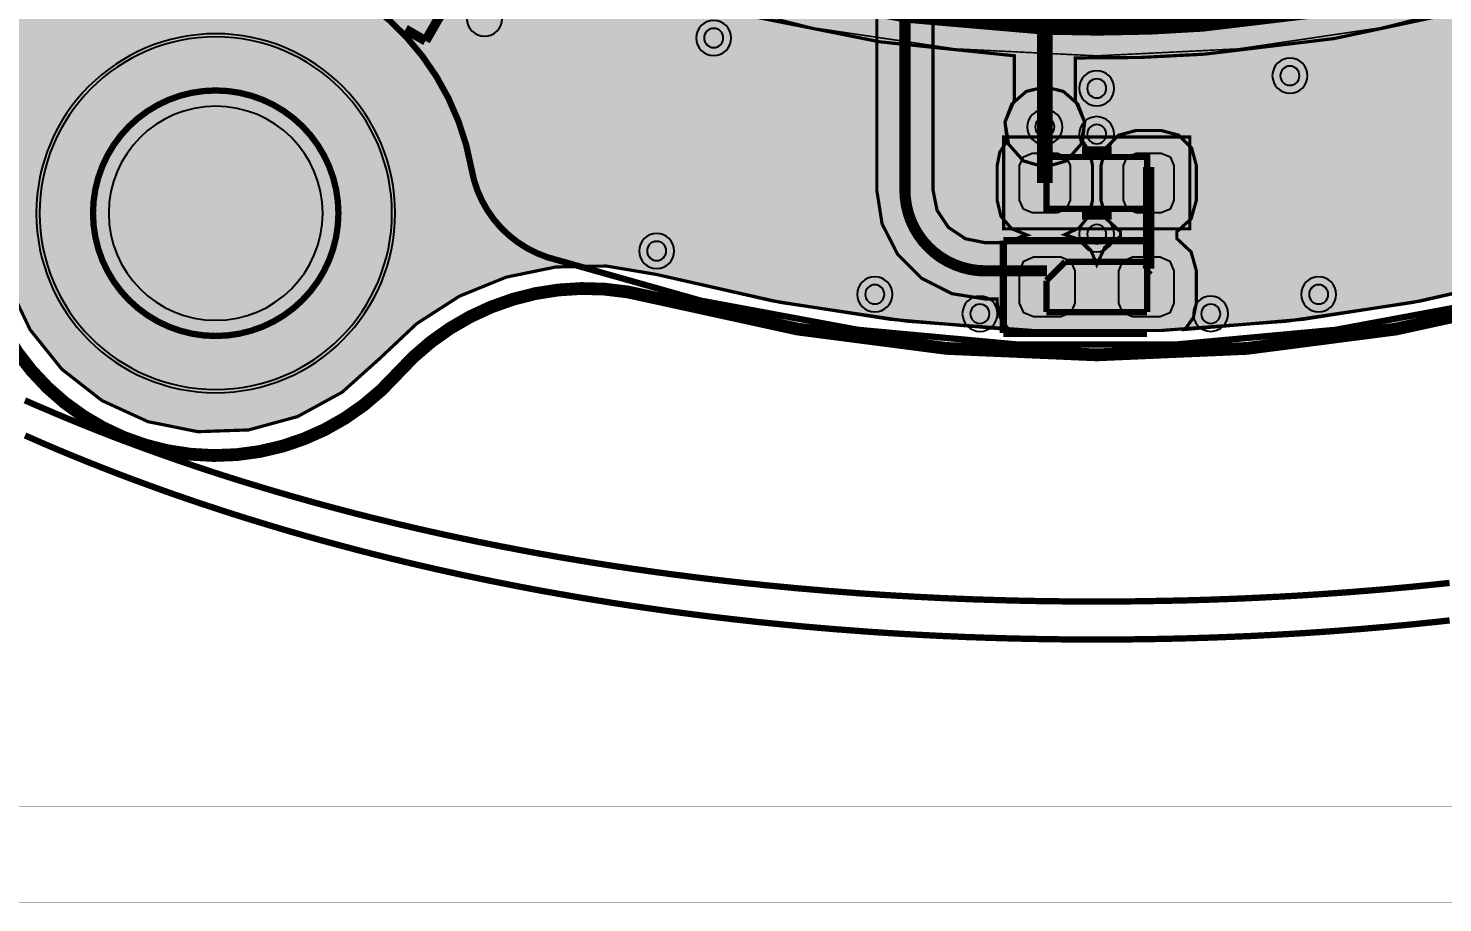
# Model space of a CAD drawing. Header units: millimetres. Extents: x -37.3 to 36.8, y -36.5 to 34.5.
# Drawn here: x -16.98 to 5.5, y -36.45 to -22.56 of the extents above; entities that cross this region are included whole.
import ezdxf

# ---------------------------------------------------------------- set-up
doc = ezdxf.new("R2010")
doc.units = ezdxf.units.MM
doc.header["$MEASUREMENT"] = 0
for name, color, linetype, true_color in [('Board-Outline-Layer', 7, 'Continuous', 0xc8a339), ('Bottom-Layer', 7, 'Continuous', 0x65a2e5), ('Bottom-Paste-Mask-Layer', 7, 'Continuous', 0x00c2c2), ('Bottom-Solder-Mask-Layer', 7, 'Continuous', 0x36846d), ('Document-Layer', 7, 'Continuous', 0xff9999), ('F.CrtYd', 7, 'Continuous', 0x9069e9), ('Hole-Layer', 7, 'Continuous', 0x8d7927), ('Multi-Layer', 7, 'Continuous', 0xc2c2c2), ('Top-Assembly-Layer', 7, 'Continuous', 0x33cc99), ('Top-Layer', 7, 'Continuous', 0xc26065), ('Top-Paste-Mask-Layer', 7, 'Continuous', 0xff00ff), ('Top-Silkscreen-Layer', 7, 'Continuous', 0x81bebe), ('Top-Solder-Mask-Layer', 7, 'Continuous', 0xb44a4c)]:
    doc.layers.add(name, color=color, linetype=linetype, true_color=true_color)

msp = doc.modelspace()

# ---------------------------------------------------------------- hatches: boundary and pattern name
at = {"layer": 'Bottom-Layer'}
for points in [[(-18.006, 25.358), (-17.963, 25.415), (-16.903, 25.415), (-16.786, 24.68), (-16.486, 23.999), (-16.023, 23.417), (-15.428, 22.971), (-14.738, 22.691), (-14, 22.596), (-13.262, 22.691), (-12.572, 22.971), (-11.977, 23.417), (-11.514, 23.999), (-11.214, 24.68), (-11.097, 25.415), (-8.718, 25.415), (-8.301, 25.321), (-7.875, 25.289), (7.875, 25.289), (8.301, 25.321), (8.718, 25.415), (11.097, 25.415), (11.214, 24.68), (11.514, 23.999), (11.977, 23.417), (12.572, 22.971), (13.262, 22.691), (14, 22.596), (14.738, 22.691), (15.428, 22.971), (16.023, 23.417), (16.486, 23.999), (16.786, 24.68), (16.903, 25.415), (17.963, 25.415), (18.006, 25.358), (18.009, 25.354), (18.013, 25.35), (18.062, 25.288), (18.066, 25.284), (18.07, 25.279), (18.121, 25.22), (18.125, 25.215), (18.129, 25.211), (18.182, 25.153), (18.186, 25.149), (18.191, 25.144), (18.245, 25.089), (18.25, 25.084), (18.255, 25.079), (18.312, 25.026), (18.317, 25.021), (18.323, 25.017), (18.381, 24.966), (18.387, 24.961), (18.393, 24.957), (18.453, 24.909), (18.459, 24.904), (18.465, 24.9), (18.527, 24.855), (18.533, 24.851), (18.539, 24.847), (18.603, 24.804), (18.608, 24.8), (18.614, 24.797), (18.68, 24.756), (18.685, 24.753), (18.691, 24.749), (18.759, 24.711), (18.764, 24.708), (18.769, 24.705), (18.838, 24.669), (18.843, 24.666), (18.848, 24.664), (18.919, 24.63), (18.924, 24.627), (18.929, 24.625), (19.001, 24.593), (19.006, 24.591), (19.01, 24.589), (19.084, 24.558), (19.088, 24.556), (19.092, 24.555), (19.167, 24.526), (19.171, 24.524), (19.175, 24.523), (19.252, 24.496), (19.255, 24.494), (19.259, 24.493), (19.337, 24.467), (19.34, 24.466), (19.344, 24.465), (19.422, 24.441), (19.425, 24.44), (19.428, 24.439), (19.508, 24.416), (19.511, 24.415), (19.514, 24.414), (19.594, 24.392), (19.597, 24.392), (19.6, 24.391), (19.681, 24.37), (19.683, 24.37), (19.686, 24.369), (19.768, 24.35), (19.77, 24.349), (19.772, 24.349), (19.855, 24.33), (19.857, 24.33), (19.859, 24.329), (19.943, 24.312), (19.944, 24.311), (19.946, 24.311), (20.03, 24.294), (20.118, 24.277), (20.205, 24.261), (20.292, 24.245), (20.38, 24.23), (20.467, 24.215), (20.553, 24.201), (20.63, 24.189), (20.665, 24.183), (20.7, 24.182), (21.528, 24.082), (22.308, 23.788), (22.996, 23.317), (23.552, 22.696), (23.945, 21.961), (24.152, 21.153), (24.161, 20.32), (23.971, 19.508), (23.594, 18.764), (23.204, 18.042), (22.955, 17.259), (22.858, 16.443), (22.915, 15.624), (23.125, 14.829), (23.479, 14.088), (24.583, 12.059), (25.512, 9.944), (26.259, 7.759), (26.566, 7.064), (27.04, 6.469), (27.648, 6.014), (28.352, 5.729), (29.106, 5.632), (29.328, 5.632), (29.833, 5.552), (30.287, 5.32), (30.648, 4.959), (30.88, 4.504), (30.96, 4), (30.96, -4), (30.88, -4.504), (30.648, -4.959), (30.287, -5.32), (29.833, -5.552), (29.328, -5.632), (29.106, -5.632), (28.352, -5.729), (27.648, -6.014), (27.04, -6.469), (26.566, -7.064), (26.259, -7.759), (25.512, -9.944), (24.583, -12.059), (23.479, -14.088), (23.125, -14.829), (22.915, -15.624), (22.858, -16.443), (22.955, -17.259), (23.204, -18.042), (23.594, -18.764), (23.971, -19.508), (24.161, -20.32), (24.152, -21.153), (23.945, -21.961), (23.552, -22.696), (22.996, -23.317), (22.308, -23.788), (21.528, -24.082), (20.7, -24.182), (20.665, -24.183), (20.63, -24.189), (20.555, -24.201), (20.468, -24.215), (20.381, -24.23), (20.294, -24.245), (20.207, -24.261), (20.12, -24.277), (20.033, -24.293), (19.946, -24.311), (19.944, -24.311), (19.942, -24.312), (19.859, -24.329), (19.857, -24.33), (19.855, -24.33), (19.772, -24.349), (19.77, -24.349), (19.768, -24.35), (19.686, -24.369), (19.683, -24.37), (19.681, -24.371), (19.6, -24.391), (19.597, -24.392), (19.594, -24.393), (19.514, -24.414), (19.511, -24.415), (19.508, -24.416), (19.428, -24.439), (19.425, -24.44), (19.422, -24.441), (19.343, -24.465), (19.34, -24.466), (19.336, -24.467), (19.259, -24.493), (19.255, -24.494), (19.251, -24.496), (19.175, -24.523), (19.171, -24.524), (19.167, -24.526), (19.092, -24.555), (19.088, -24.556), (19.083, -24.558), (19.01, -24.589), (19.005, -24.591), (19.001, -24.593), (18.928, -24.625), (18.924, -24.627), (18.919, -24.63), (18.848, -24.664), (18.843, -24.667), (18.838, -24.669), (18.769, -24.706), (18.763, -24.708), (18.758, -24.711), (18.69, -24.75), (18.685, -24.753), (18.68, -24.756), (18.614, -24.797), (18.608, -24.8), (18.602, -24.804), (18.538, -24.847), (18.532, -24.851), (18.527, -24.855), (18.464, -24.9), (18.458, -24.905), (18.453, -24.909), (18.392, -24.957), (18.386, -24.962), (18.381, -24.967), (18.322, -25.017), (18.317, -25.022), (18.311, -25.027), (18.255, -25.08), (18.25, -25.084), (18.245, -25.089), (18.19, -25.144), (18.186, -25.149), (18.182, -25.154), (18.129, -25.211), (18.125, -25.216), (18.121, -25.22), (18.069, -25.28), (18.066, -25.284), (18.062, -25.288), (18.012, -25.35), (18.009, -25.354), (18.006, -25.358), (17.958, -25.422), (17.955, -25.426), (17.952, -25.429), (17.905, -25.495), (17.903, -25.498), (17.9, -25.502), (17.855, -25.569), (17.853, -25.572), (17.85, -25.575), (17.806, -25.644), (17.804, -25.647), (17.802, -25.65), (17.759, -25.72), (17.757, -25.723), (17.756, -25.726), (17.713, -25.797), (17.712, -25.799), (17.71, -25.802), (17.669, -25.874), (17.668, -25.876), (17.667, -25.879), (17.626, -25.952), (17.625, -25.954), (17.624, -25.956), (17.585, -26.03), (17.584, -26.032), (17.583, -26.034), (17.544, -26.109), (17.504, -26.187), (17.465, -26.266), (17.426, -26.345), (17.388, -26.423), (17.35, -26.502), (17.312, -26.581), (17.304, -26.6), (17.297, -26.62), (16.95, -27.349), (16.445, -27.978), (15.809, -28.475), (15.076, -28.811), (14.284, -28.97), (13.478, -28.942), (12.699, -28.73), (11.991, -28.343), (11.39, -27.804), (10.805, -27.253), (10.128, -26.818), (9.383, -26.515), (8.596, -26.354), (7.792, -26.339), (6.999, -26.472), (5.027, -26.916), (3.027, -27.214), (1.011, -27.363), (-1.011, -27.363), (-3.027, -27.214), (-5.027, -26.916), (-6.999, -26.472), (-7.792, -26.339), (-8.596, -26.354), (-9.383, -26.515), (-10.128, -26.818), (-10.805, -27.253), (-11.39, -27.804), (-11.991, -28.343), (-12.699, -28.73), (-13.478, -28.942), (-14.284, -28.97), (-15.076, -28.811), (-15.809, -28.475), (-16.445, -27.978), (-16.95, -27.349), (-17.297, -26.62), (-17.304, -26.6), (-17.312, -26.581), (-17.35, -26.503), (-17.387, -26.424), (-17.425, -26.346), (-17.464, -26.268), (-17.502, -26.19), (-17.542, -26.112), (-17.583, -26.034), (-17.584, -26.032), (-17.585, -26.03), (-17.624, -25.956), (-17.625, -25.954), (-17.626, -25.952), (-17.667, -25.878), (-17.668, -25.876), (-17.669, -25.874), (-17.711, -25.802), (-17.712, -25.799), (-17.714, -25.796), (-17.756, -25.725), (-17.757, -25.722), (-17.759, -25.72), (-17.802, -25.65), (-17.804, -25.647), (-17.806, -25.644), (-17.851, -25.575), (-17.853, -25.572), (-17.855, -25.568), (-17.901, -25.502), (-17.903, -25.498), (-17.906, -25.494), (-17.952, -25.429), (-17.955, -25.425), (-17.958, -25.421), (-18.006, -25.358), (-18.009, -25.354), (-18.013, -25.35), (-18.062, -25.288), (-18.066, -25.284), (-18.07, -25.279), (-18.121, -25.22), (-18.125, -25.215), (-18.129, -25.211), (-18.182, -25.153), (-18.186, -25.149), (-18.191, -25.144), (-18.245, -25.089), (-18.25, -25.084), (-18.255, -25.079), (-18.312, -25.026), (-18.317, -25.021), (-18.323, -25.017), (-18.381, -24.966), (-18.387, -24.961), (-18.393, -24.957), (-18.453, -24.909), (-18.459, -24.904), (-18.465, -24.9), (-18.527, -24.855), (-18.533, -24.851), (-18.539, -24.847), (-18.603, -24.804), (-18.608, -24.8), (-18.614, -24.797), (-18.68, -24.756), (-18.685, -24.753), (-18.691, -24.749), (-18.759, -24.711), (-18.764, -24.708), (-18.769, -24.705), (-18.838, -24.669), (-18.843, -24.666), (-18.848, -24.664), (-18.919, -24.63), (-18.924, -24.627), (-18.929, -24.625), (-19.001, -24.593), (-19.006, -24.591), (-19.01, -24.589), (-19.084, -24.558), (-19.088, -24.556), (-19.092, -24.555), (-19.167, -24.526), (-19.171, -24.524), (-19.175, -24.523), (-19.252, -24.496), (-19.255, -24.494), (-19.259, -24.493), (-19.337, -24.467), (-19.34, -24.466), (-19.344, -24.465), (-19.422, -24.441), (-19.425, -24.44), (-19.428, -24.439), (-19.508, -24.416), (-19.511, -24.415), (-19.514, -24.414), (-19.594, -24.392), (-19.597, -24.392), (-19.6, -24.391), (-19.681, -24.37), (-19.683, -24.37), (-19.686, -24.369), (-19.768, -24.35), (-19.77, -24.349), (-19.772, -24.349), (-19.855, -24.33), (-19.857, -24.33), (-19.859, -24.329), (-19.943, -24.312), (-19.944, -24.311), (-19.946, -24.311), (-20.03, -24.294), (-20.118, -24.277), (-20.205, -24.261), (-20.292, -24.245), (-20.38, -24.23), (-20.467, -24.215), (-20.553, -24.201), (-20.63, -24.189), (-20.665, -24.183), (-20.7, -24.182), (-21.528, -24.082), (-22.308, -23.788), (-22.996, -23.317), (-23.552, -22.696), (-23.945, -21.961), (-24.152, -21.153), (-24.161, -20.32), (-23.971, -19.508), (-23.594, -18.764), (-23.204, -18.042), (-22.955, -17.259), (-22.858, -16.443), (-22.915, -15.624), (-23.125, -14.829), (-23.479, -14.088), (-24.583, -12.059), (-25.512, -9.944), (-26.259, -7.759), (-26.566, -7.064), (-27.04, -6.469), (-27.648, -6.014), (-28.352, -5.729), (-29.106, -5.632), (-29.328, -5.632), (-29.833, -5.552), (-30.287, -5.32), (-30.648, -4.959), (-30.88, -4.504), (-30.96, -4), (-30.96, 4), (-30.88, 4.504), (-30.648, 4.959), (-30.287, 5.32), (-29.833, 5.552), (-29.328, 5.632), (-29.106, 5.632), (-28.352, 5.729), (-27.648, 6.014), (-27.04, 6.469), (-26.566, 7.064), (-26.259, 7.759), (-25.512, 9.944), (-24.583, 12.059), (-23.479, 14.088), (-23.125, 14.829), (-22.915, 15.624), (-22.858, 16.443), (-22.955, 17.259), (-23.204, 18.042), (-23.594, 18.764), (-23.971, 19.508), (-24.161, 20.32), (-24.152, 21.153), (-23.945, 21.961), (-23.552, 22.696), (-22.996, 23.317), (-22.308, 23.788), (-21.528, 24.082), (-20.7, 24.182), (-20.665, 24.183), (-20.63, 24.189), (-20.555, 24.201), (-20.468, 24.215), (-20.381, 24.23), (-20.294, 24.245), (-20.207, 24.261), (-20.12, 24.277), (-20.033, 24.293), (-19.946, 24.311), (-19.944, 24.311), (-19.943, 24.312), (-19.859, 24.329), (-19.857, 24.33), (-19.855, 24.33), (-19.772, 24.349), (-19.77, 24.349), (-19.768, 24.35), (-19.686, 24.369), (-19.683, 24.37), (-19.681, 24.37), (-19.6, 24.391), (-19.597, 24.392), (-19.594, 24.392), (-19.514, 24.414), (-19.511, 24.415), (-19.508, 24.416), (-19.428, 24.439), (-19.425, 24.44), (-19.422, 24.441), (-19.343, 24.465), (-19.34, 24.466), (-19.336, 24.467), (-19.259, 24.493), (-19.255, 24.494), (-19.251, 24.496), (-19.175, 24.523), (-19.171, 24.524), (-19.167, 24.526), (-19.092, 24.555), (-19.088, 24.556), (-19.083, 24.558), (-19.01, 24.589), (-19.005, 24.591), (-19.001, 24.593), (-18.928, 24.625), (-18.924, 24.627), (-18.919, 24.63), (-18.848, 24.664), (-18.843, 24.667), (-18.838, 24.669), (-18.769, 24.706), (-18.763, 24.708), (-18.758, 24.711), (-18.69, 24.75), (-18.685, 24.753), (-18.68, 24.756), (-18.614, 24.797), (-18.608, 24.8), (-18.602, 24.804), (-18.538, 24.847), (-18.532, 24.851), (-18.527, 24.855), (-18.464, 24.9), (-18.458, 24.905), (-18.453, 24.909), (-18.392, 24.957), (-18.386, 24.962), (-18.381, 24.967), (-18.322, 25.017), (-18.317, 25.022), (-18.311, 25.027), (-18.255, 25.08), (-18.25, 25.084), (-18.245, 25.089), (-18.19, 25.144), (-18.186, 25.149), (-18.182, 25.154), (-18.129, 25.211), (-18.125, 25.216), (-18.121, 25.22), (-18.069, 25.28), (-18.066, 25.284), (-18.062, 25.288), (-18.012, 25.35), (-18.009, 25.354)], [(-1.31, -23.713), (-1.313, -23.718), (-1.319, -23.726), (-1.458, -24.053), (-1.401, -24.403), (-1.166, -24.669), (-0.825, -24.768), (-0.484, -24.669), (-0.249, -24.403), (-0.192, -24.053), (-0.331, -23.726), (-0.337, -23.718), (-0.34, -23.713), (-0.34, -23.034), (0.689, -23.026), (1.717, -22.973), (3.77, -22.726), (5.793, -22.296), (7.769, -21.687), (9.683, -20.903), (11.518, -19.95), (13.213, -18.871), (14.808, -17.647), (16.289, -16.289), (17.647, -14.808), (18.871, -13.213), (19.95, -11.518), (20.851, -9.794), (21.603, -7.999), (22.201, -6.148), (22.641, -4.253), (23.2, -4.422), (23.781, -4.479), (25.826, -4.479), (25.836, -4.486), (25.875, -4.517), (26.131, -4.649), (26.418, -4.656), (26.68, -4.536), (26.862, -4.312), (26.927, -4.032), (26.862, -3.751), (26.68, -3.528), (26.418, -3.408), (26.131, -3.414), (25.875, -3.547), (25.836, -3.578), (25.826, -3.585), (23.781, -3.585), (23.272, -3.522), (22.794, -3.337), (22.993, -1.422), (23.031, 0.504), (22.909, 2.426), (22.626, 4.331), (22.185, 6.205), (21.589, 8.037), (20.843, 9.812), (19.95, 11.518), (19.129, 12.836), (18.222, 14.095), (17.072, 15.468), (15.818, 16.747), (14.47, 17.925), (13.033, 18.995), (11.518, 19.95), (10.404, 20.594), (10.556, 21.084), (10.607, 21.595), (10.607, 23.548), (10.614, 23.558), (10.645, 23.597), (10.778, 23.852), (10.784, 24.14), (10.664, 24.401), (10.44, 24.583), (10.16, 24.648), (9.88, 24.583), (9.656, 24.401), (9.536, 24.14), (9.543, 23.852), (9.675, 23.597), (9.706, 23.558), (9.713, 23.548), (9.713, 21.595), (9.69, 21.317), (9.621, 21.046), (6.562, 22.812), (6.197, 23.104), (5.937, 23.492), (5.804, 23.94), (5.804, 24.45), (5.781, 24.576), (5.715, 24.686), (5.594, 24.777), (5.445, 24.809), (4.555, 24.809), (4.542, 24.809), (4.53, 24.808), (3.47, 24.808), (3.458, 24.809), (3.445, 24.809), (2.555, 24.809), (2.376, 24.761), (2.245, 24.63), (2.197, 24.451), (2.197, 21.451), (2.203, 21.386), (2.22, 21.323), (2.352, 21.156), (2.555, 21.092), (4.708, 21.092), (4.697, 20.993), (4.701, 20.894), (0.596, 20.894), (0.156, 20.846), (-0.264, 20.704), (-0.643, 20.475), (-0.78, 20.384), (-0.926, 20.309), (-1.445, 20.309), (-1.624, 20.261), (-1.755, 20.13), (-1.803, 19.951), (-1.803, 16.951), (-1.755, 16.772), (-1.624, 16.641), (-1.445, 16.593), (-0.555, 16.593), (-0.376, 16.641), (-0.245, 16.772), (-0.197, 16.951), (-0.197, 19.593), (-0.158, 19.697), (-0.083, 19.778), (0.239, 19.943), (0.596, 20), (2.2, 20), (2.198, 19.976), (2.197, 19.951), (2.197, 16.951), (2.245, 16.772), (2.376, 16.641), (2.555, 16.593), (2.774, 16.593), (2.8, 16.558), (2.821, 16.52), (2.959, 16.265), (3.123, 16.026), (2.885, 16.026), (2.308, 15.95), (1.771, 15.727), (1.309, 15.373), (0.035, 14.099), (-0.139, 13.839), (-0.2, 13.532), (-0.2, 13.513), (-0.354, 13.297), (-0.436, 13.044), (-0.481, 12.992), (-0.623, 12.708), (-0.611, 12.391), (-0.448, 12.119), (-0.174, 11.96), (0.143, 11.952), (0.425, 12.098), (0.72, 11.949), (1.049, 11.967), (1.325, 12.148), (1.474, 12.443), (1.455, 12.772), (1.275, 13.049), (1.215, 13.24), (1.119, 13.416), (2.193, 14.49), (2.51, 14.702), (2.885, 14.776), (3.577, 14.776), (3.978, 14.856), (4.318, 15.083), (4.39, 15.155), (4.564, 15.415), (4.625, 15.723), (4.628, 15.739), (4.638, 15.753), (4.941, 16.114), (5.179, 16.521), (5.2, 16.559), (5.226, 16.593), (5.445, 16.593), (5.624, 16.641), (5.755, 16.772), (5.803, 16.951), (5.803, 19.831), (6.341, 19.545), (6.795, 19.14), (7.139, 18.638), (7.354, 18.069), (7.427, 17.465), (7.427, 13.798), (7.42, 13.788), (7.389, 13.749), (7.256, 13.494), (7.25, 13.206), (7.37, 12.944), (7.594, 12.762), (7.874, 12.697), (8.154, 12.762), (8.378, 12.944), (8.498, 13.206), (8.492, 13.494), (8.359, 13.749), (8.328, 13.788), (8.321, 13.798), (8.321, 15.237), (8.717, 15.147), (9.11, 15.25), (9.412, 15.521), (9.555, 15.901), (9.508, 16.304), (9.28, 16.64), (9.488, 16.928), (9.561, 17.275), (9.488, 17.622), (9.28, 17.91), (9.433, 18.093), (9.529, 18.311), (9.696, 17.935), (9.754, 17.526), (9.754, 13.795), (9.747, 13.785), (9.716, 13.747), (9.583, 13.491), (9.576, 13.203), (9.697, 12.942), (9.92, 12.76), (10.201, 12.695), (10.481, 12.76), (10.704, 12.942), (10.825, 13.203), (10.818, 13.491), (10.685, 13.747), (10.654, 13.785), (10.648, 13.795), (10.648, 17.526), (10.583, 18.079), (10.391, 18.601), (10.652, 18.45), (12.318, 17.382), (13.878, 16.164), (15.318, 14.807), (16.626, 13.321), (15.365, 12.06), (15.353, 12.058), (15.304, 12.053), (15.029, 11.966), (14.821, 11.767), (14.722, 11.497), (14.751, 11.211), (14.903, 10.966), (15.148, 10.814), (15.434, 10.785), (15.704, 10.884), (15.903, 11.092), (15.99, 11.367), (15.995, 11.416), (15.997, 11.428), (17.175, 12.606), (17.839, 11.646), (18.45, 10.652), (19.384, 8.84), (20.14, 6.947), (20.712, 4.99), (21.094, 2.987), (21.283, 0.958), (21.277, -1.081), (21.076, -3.11), (20.69, -5.08), (20.12, -7.005), (19.371, -8.868), (18.45, -10.652), (17.452, -12.22), (16.32, -13.694), (15.065, -15.065), (13.694, -16.32), (12.22, -17.452), (10.652, -18.45), (9.094, -19.266), (7.473, -19.951), (5.802, -20.499), (4.091, -20.908), (2.352, -21.174), (2.352, -19.64), (2.359, -19.63), (2.39, -19.591), (2.523, -19.336), (2.529, -19.048), (2.409, -18.786), (2.185, -18.605), (1.905, -18.539), (1.625, -18.605), (1.401, -18.786), (1.281, -19.048), (1.287, -19.336), (1.42, -19.591), (1.451, -19.63), (1.458, -19.64), (1.458, -21.255), (0.337, -21.302), (-0.784, -21.29), (-1.626, -21.242), (-2.465, -21.161), (-2.418, -20.811), (-2.564, -20.49), (-2.595, -20.451), (-2.601, -20.441), (-2.601, -18.558), (-2.682, -17.951), (-2.918, -17.386), (-2.932, -17.355), (-2.947, -17.308), (-2.957, -17.258), (-2.961, -17.216), (-3.068, -16.876), (-3.34, -16.647), (-3.693, -16.599), (-4.017, -16.748), (-4.209, -17.048), (-4.212, -17.404), (-4.022, -17.706), (-3.701, -17.859), (-3.697, -17.86), (-3.67, -17.873), (-3.54, -18.205), (-3.495, -18.558), (-3.495, -20.441), (-3.502, -20.451), (-3.533, -20.49), (-3.659, -20.721), (-3.681, -20.984), (-5.5, -20.582), (-7.278, -20.023), (-8.999, -19.31), (-10.652, -18.45), (-12.22, -17.452), (-13.694, -16.32), (-15.065, -15.065), (-16.32, -13.694), (-17.452, -12.22), (-18.45, -10.652), (-19.384, -8.84), (-20.14, -6.947), (-20.712, -4.99), (-21.094, -2.987), (-21.283, -0.957), (-21.277, 1.082), (-21.076, 3.11), (-20.69, 5.08), (-20.12, 7.005), (-19.371, 8.868), (-18.45, 10.652), (-17.397, 12.297), (-16.197, 13.839), (-14.862, 15.265), (-13.401, 16.562), (-12.064, 17.56), (-10.652, 18.45), (-10.37, 18.712), (-10.229, 19.071), (-10.258, 19.456), (-10.45, 19.789), (-10.769, 20.007), (-11.15, 20.064), (-11.518, 19.95), (-12.627, 19.268), (-13.694, 18.524), (-13.758, 18.635), (-13.761, 18.64), (-13.764, 18.645), (-13.882, 18.834), (-13.886, 18.839), (-13.889, 18.844), (-13.995, 19.001), (-14.002, 19.011), (-14.009, 19.021), (-14.034, 19.053), (-14.068, 19.1), (-14.106, 19.143), (-14.41, 19.329), (-14.767, 19.338), (-15.08, 19.167), (-15.265, 18.863), (-15.273, 18.506), (-15.103, 18.193), (-15.08, 18.17), (-15.055, 18.148), (-15.045, 18.138), (-15.037, 18.132), (-15.03, 18.125), (-14.973, 18.078), (-14.845, 17.971), (-14.791, 17.919), (-14.743, 17.868), (-14.702, 17.815), (-14.692, 17.797), (-14.678, 17.771), (-14.675, 17.765), (-14.672, 17.76), (-16.196, 16.383), (-17.59, 14.875), (-18.845, 13.249), (-19.95, 11.518), (-20.851, 9.794), (-21.603, 7.999), (-22.201, 6.148), (-22.641, 4.253), (-23.2, 4.422), (-23.781, 4.479), (-25.826, 4.479), (-25.836, 4.486), (-25.875, 4.517), (-26.13, 4.649), (-26.418, 4.656), (-26.68, 4.536), (-26.862, 4.312), (-26.927, 4.032), (-26.862, 3.751), (-26.68, 3.528), (-26.418, 3.408), (-26.13, 3.414), (-25.875, 3.547), (-25.836, 3.578), (-25.826, 3.585), (-23.781, 3.585), (-23.272, 3.522), (-22.794, 3.337), (-22.993, 1.422), (-23.031, -0.504), (-22.909, -2.426), (-22.626, -4.331), (-22.185, -6.205), (-21.589, -8.037), (-20.843, -9.812), (-19.95, -11.518), (-18.871, -13.213), (-17.647, -14.808), (-16.289, -16.289), (-14.808, -17.647), (-13.213, -18.871), (-11.518, -19.95), (-9.609, -20.937), (-7.616, -21.742), (-5.556, -22.357), (-3.448, -22.777), (-1.31, -22.999)], [(-16.8, -25.5, 1), (-11.2, -25.5, 1)]]:
    msp.add_hatch(color=256, dxfattribs=at).paths.add_polyline_path(points)
at = {"layer": 'Bottom-Paste-Mask-Layer'}
msp.add_hatch(color=256, dxfattribs=at).paths.add_polyline_path([(-16.8, -25.5, 1), (-11.2, -25.5, 1)])
at = {"layer": 'Bottom-Solder-Mask-Layer'}
msp.add_hatch(color=256, dxfattribs=at).paths.add_polyline_path([(-16.851, -25.5, 1), (-11.149, -25.5, 1)])
at = {"layer": 'Hole-Layer'}
msp.add_hatch(color=256, dxfattribs=at).paths.add_polyline_path([(-15.7, -25.5, 1), (-12.3, -25.5, 1)])
at = {"layer": 'Multi-Layer'}
msp.add_hatch(color=256, dxfattribs=at).paths.add_polyline_path([(-16.8, -25.5, 1), (-11.2, -25.5, 1)])
msp.add_hatch(color=256, dxfattribs=at).paths.add_polyline_path([(-16.8, -25.5, 1), (-11.2, -25.5, 1)])
msp.add_hatch(color=256, dxfattribs=at).paths.add_polyline_path([(-16.8, -25.5, 1), (-11.2, -25.5, 1)])
at = {"layer": 'Top-Layer'}
for points in [[(-16.8, -25.5, 1), (-11.2, -25.5, 1)], [(-1.225, -25.294), (-1.225, -24.744), (-1.166, -24.603), (-1.025, -24.544), (-0.625, -24.544), (-0.484, -24.603), (-0.425, -24.744), (-0.425, -25.294), (-0.484, -25.435), (-0.625, -25.494), (-1.025, -25.494), (-1.166, -25.435)], [(0.425, -25.294), (0.425, -24.744), (0.484, -24.603), (0.625, -24.544), (1.025, -24.544), (1.166, -24.603), (1.225, -24.744), (1.225, -25.294), (1.166, -25.435), (1.025, -25.494), (0.625, -25.494), (0.484, -25.435)], [(-1.225, -26.926), (-1.225, -26.414), (-1.161, -26.259), (-1.006, -26.195), (-0.569, -26.195), (-0.414, -26.259), (-0.35, -26.414), (-0.35, -26.926), (-0.414, -27.081), (-0.569, -27.145), (-1.006, -27.145), (-1.161, -27.081)], [(0.35, -26.926), (0.35, -26.414), (0.414, -26.259), (0.569, -26.195), (1.006, -26.195), (1.161, -26.259), (1.225, -26.414), (1.225, -26.926), (1.161, -27.081), (1.006, -27.145), (0.569, -27.145), (0.414, -27.081)]]:
    msp.add_hatch(color=256, dxfattribs=at).paths.add_polyline_path(points)
at = {"layer": 'Top-Paste-Mask-Layer'}
for points in [[(-16.8, -25.5, 1), (-11.2, -25.5, 1)], [(-1.225, -25.294), (-1.225, -24.744), (-1.166, -24.603), (-1.025, -24.544), (-0.625, -24.544), (-0.484, -24.603), (-0.425, -24.744), (-0.425, -25.294), (-0.484, -25.435), (-0.625, -25.494), (-1.025, -25.494), (-1.166, -25.435)], [(0.425, -25.294), (0.425, -24.744), (0.484, -24.603), (0.625, -24.544), (1.025, -24.544), (1.166, -24.603), (1.225, -24.744), (1.225, -25.294), (1.166, -25.435), (1.025, -25.494), (0.625, -25.494), (0.484, -25.435)], [(-1.225, -26.926), (-1.225, -26.414), (-1.161, -26.259), (-1.006, -26.195), (-0.569, -26.195), (-0.414, -26.259), (-0.35, -26.414), (-0.35, -26.926), (-0.414, -27.081), (-0.569, -27.145), (-1.006, -27.145), (-1.161, -27.081)], [(0.35, -26.926), (0.35, -26.414), (0.414, -26.259), (0.569, -26.195), (1.006, -26.195), (1.161, -26.259), (1.225, -26.414), (1.225, -26.926), (1.161, -27.081), (1.006, -27.145), (0.569, -27.145), (0.414, -27.081)]]:
    msp.add_hatch(color=256, dxfattribs=at).paths.add_polyline_path(points)
at = {"layer": 'Top-Solder-Mask-Layer'}
for points in [[(-16.851, -25.5, 1), (-11.149, -25.5, 1)], [(-1.225, -25.294), (-1.225, -24.744), (-1.166, -24.603), (-1.025, -24.544), (-0.625, -24.544), (-0.484, -24.603), (-0.425, -24.744), (-0.425, -25.294), (-0.484, -25.435), (-0.625, -25.494), (-1.025, -25.494), (-1.166, -25.435)], [(0.425, -25.294), (0.425, -24.744), (0.484, -24.603), (0.625, -24.544), (1.025, -24.544), (1.166, -24.603), (1.225, -24.744), (1.225, -25.294), (1.166, -25.435), (1.025, -25.494), (0.625, -25.494), (0.484, -25.435)], [(-1.225, -26.926), (-1.225, -26.414), (-1.161, -26.259), (-1.006, -26.195), (-0.569, -26.195), (-0.414, -26.259), (-0.35, -26.414), (-0.35, -26.926), (-0.414, -27.081), (-0.569, -27.145), (-1.006, -27.145), (-1.161, -27.081)], [(0.35, -26.926), (0.35, -26.414), (0.414, -26.259), (0.569, -26.195), (1.006, -26.195), (1.161, -26.259), (1.225, -26.414), (1.225, -26.926), (1.161, -27.081), (1.006, -27.145), (0.569, -27.145), (0.414, -27.081)]]:
    msp.add_hatch(color=256, dxfattribs=at).paths.add_polyline_path(points)

# ---------------------------------------------------------------- linework, layer by layer
at = {"layer": 'Board-Outline-Layer', "const_width": 0.203}
for points in [[(-17.645, -26.738, 0.576), (-11.114, -28.048)], [(-7.093, -26.828, 0.284), (-11.114, -28.048)], [(-7.093, -26.828, 0.13), (7.093, -26.828)]]:
    msp.add_lwpolyline(points, format="xyb", dxfattribs=at)
at = {"layer": 'Bottom-Layer'}
for points, const_width in [([(-37.338, -36.449), (-37.338, 34.544), (36.83, 34.544), (36.83, -36.449)], 0.00508), ([(-0.952, -23.75), (-0.698, -23.75), (-0.691, -23.795), (-0.672, -23.849), (-0.646, -23.902), (-0.615, -23.945), (-1.035, -23.945), (-1.004, -23.902), (-0.978, -23.849), (-0.959, -23.795)], 0.000254)]:
    msp.add_lwpolyline(points, close=True, dxfattribs=dict(at, const_width=const_width))
at = {"layer": 'Bottom-Layer', "const_width": 1.016}
for points in [[(-11.085, -19.2, 0.122), (-0.816, -22.156)], [(1.652, -22.109, 0.113), (11.085, -19.2)], [(-0.816, -22.156, 0.028), (1.652, -22.109)]]:
    msp.add_lwpolyline(points, format="xyb", dxfattribs=at)
at = {"layer": 'Bottom-Layer'}
for points, const_width in [([(-0.825, -24.13), (-0.825, -22.176)], 0.254), ([(-5.556, -22.357), (-3.448, -22.777), (-1.31, -22.999), (-1.31, -23.713), (-1.313, -23.718), (-1.319, -23.726), (-1.458, -24.053), (-1.401, -24.403), (-1.166, -24.669), (-0.825, -24.768), (-0.484, -24.669), (-0.249, -24.403), (-0.192, -24.053), (-0.331, -23.726), (-0.337, -23.718), (-0.34, -23.713), (-0.34, -23.034), (0.689, -23.026), (1.717, -22.973), (3.77, -22.726), (5.793, -22.296)], 0.0508), ([(6.999, -26.472), (5.027, -26.916), (3.027, -27.214), (1.011, -27.363), (-1.011, -27.363), (-3.027, -27.214), (-5.027, -26.916), (-6.999, -26.472), (-7.792, -26.339), (-8.596, -26.354), (-9.383, -26.515), (-10.128, -26.818), (-10.805, -27.253), (-11.39, -27.804), (-11.991, -28.343), (-12.699, -28.73), (-13.478, -28.942), (-14.284, -28.97), (-15.076, -28.811), (-15.809, -28.475), (-16.445, -27.978), (-16.95, -27.349), (-17.297, -26.62)], 0.0508)]:
    msp.add_lwpolyline(points, dxfattribs=dict(at, const_width=const_width))
msp.add_lwpolyline([(-16.8, -25.5, 1), (-11.2, -25.5), (-11.2, -25.5, 1), (-16.8, -25.5)], format="xyb", dxfattribs=at)
at = {"layer": 'Bottom-Paste-Mask-Layer'}
msp.add_lwpolyline([(-16.8, -25.5, 1), (-11.2, -25.5), (-11.2, -25.5, 1), (-16.8, -25.5)], format="xyb", dxfattribs=at)
at = {"layer": 'Bottom-Solder-Mask-Layer'}
msp.add_lwpolyline([(-16.851, -25.5, 1), (-11.149, -25.5), (-11.149, -25.5, 1), (-16.851, -25.5)], format="xyb", dxfattribs=at)
at = {"layer": 'Document-Layer'}
for points, const_width in [([(-23, 0, 1), (23, 0, 1)], 0.0254), ([(-12.05, -25.5, -1), (-15.95, -25.5, -1)], 0.1)]:
    msp.add_lwpolyline(points, format="xyb", close=True, dxfattribs=dict(at, const_width=const_width))
at = {"layer": 'Document-Layer', "const_width": 0.1}
for points in [[(-9.935, -24.798, 0.32), (-13.344, -21.427)], [(-8.731, -26.199, -0.276), (-9.935, -24.798)], [(8.731, -26.199, -0.162), (-8.731, -26.199)]]:
    msp.add_lwpolyline(points, format="xyb", dxfattribs=at)
for points in [[(5.607, -31.372), (5.508, -31.383), (5.409, -31.393), (5.31, -31.403), (5.211, -31.413), (5.112, -31.423), (5.013, -31.433), (4.914, -31.442), (4.815, -31.451), (4.716, -31.46), (4.617, -31.469), (4.518, -31.478), (4.419, -31.486), (4.32, -31.494), (4.221, -31.502), (4.122, -31.51), (4.023, -31.518), (3.924, -31.525), (3.825, -31.532), (3.725, -31.539), (3.626, -31.546), (3.527, -31.553), (3.428, -31.559), (3.329, -31.566), (3.23, -31.572), (3.13, -31.578), (3.031, -31.583), (2.932, -31.589), (2.833, -31.594), (2.733, -31.599), (2.634, -31.604), (2.535, -31.609), (2.435, -31.613), (2.336, -31.618), (2.237, -31.622), (2.137, -31.626), (2.038, -31.63), (1.939, -31.633), (1.839, -31.637), (1.74, -31.64), (1.641, -31.643), (1.541, -31.646), (1.442, -31.649), (1.343, -31.651), (1.243, -31.653), (1.144, -31.656), (1.044, -31.658), (0.945, -31.659), (0.846, -31.661), (0.746, -31.662), (0.647, -31.664), (0.547, -31.665), (0.448, -31.666), (0.349, -31.666), (0.249, -31.667), (0.15, -31.667), (0.05, -31.668), (-0.049, -31.668), (-0.149, -31.667), (-0.248, -31.667), (-0.347, -31.666), (-0.447, -31.666), (-0.546, -31.665), (-0.646, -31.664), (-0.745, -31.663), (-0.844, -31.661), (-0.944, -31.66), (-1.043, -31.658), (-1.143, -31.656), (-1.242, -31.654), (-1.341, -31.651), (-1.441, -31.649), (-1.54, -31.646), (-1.64, -31.643), (-1.739, -31.64), (-1.838, -31.637), (-1.938, -31.634), (-2.037, -31.63), (-2.136, -31.626), (-2.236, -31.622), (-2.335, -31.618), (-2.434, -31.614), (-2.534, -31.609), (-2.633, -31.604), (-2.732, -31.599), (-2.831, -31.594), (-2.931, -31.589), (-3.03, -31.583), (-3.129, -31.578), (-3.228, -31.572), (-3.328, -31.566), (-3.427, -31.56), (-3.526, -31.553), (-3.625, -31.547), (-3.724, -31.54), (-3.823, -31.533), (-3.923, -31.525), (-4.022, -31.518), (-4.121, -31.51), (-4.22, -31.503), (-4.319, -31.495), (-4.418, -31.486), (-4.517, -31.478), (-4.616, -31.469), (-4.715, -31.461), (-4.814, -31.452), (-4.913, -31.442), (-5.012, -31.433), (-5.111, -31.423), (-5.21, -31.414), (-5.309, -31.404), (-5.408, -31.393), (-5.507, -31.383), (-5.605, -31.373), (-5.704, -31.362), (-5.803, -31.351), (-5.902, -31.34), (-6.001, -31.328), (-6.099, -31.317), (-6.198, -31.305), (-6.297, -31.293), (-6.395, -31.281), (-6.494, -31.268), (-6.593, -31.255), (-6.691, -31.243), (-6.79, -31.23), (-6.888, -31.216), (-6.987, -31.203), (-7.085, -31.189), (-7.184, -31.175), (-7.282, -31.161), (-7.381, -31.147), (-7.479, -31.132), (-7.577, -31.118), (-7.676, -31.103), (-7.774, -31.088), (-7.872, -31.072), (-7.97, -31.057), (-8.069, -31.041), (-8.167, -31.025), (-8.265, -31.009), (-8.363, -30.992), (-8.461, -30.976), (-8.559, -30.959), (-8.657, -30.942), (-8.755, -30.924), (-8.853, -30.907), (-8.951, -30.889), (-9.048, -30.871), (-9.146, -30.853), (-9.244, -30.834), (-9.341, -30.815), (-9.439, -30.797), (-9.537, -30.777), (-9.634, -30.758), (-9.732, -30.738), (-9.829, -30.719), (-9.926, -30.699), (-10.024, -30.678), (-10.121, -30.658), (-10.218, -30.637), (-10.316, -30.616), (-10.413, -30.595), (-10.51, -30.573), (-10.607, -30.552), (-10.704, -30.53), (-10.801, -30.508), (-10.898, -30.485), (-10.994, -30.462), (-11.091, -30.44), (-11.188, -30.416), (-11.285, -30.393), (-11.381, -30.369), (-11.478, -30.346), (-11.574, -30.322), (-11.671, -30.297), (-11.767, -30.273), (-11.863, -30.248), (-11.959, -30.223), (-12.056, -30.197), (-12.152, -30.172), (-12.248, -30.146), (-12.344, -30.12), (-12.44, -30.094), (-12.535, -30.067), (-12.631, -30.04), (-12.727, -30.013), (-12.823, -29.986), (-12.918, -29.958), (-13.014, -29.93), (-13.109, -29.902), (-13.204, -29.874), (-13.3, -29.845), (-13.395, -29.816), (-13.49, -29.787), (-13.585, -29.758), (-13.68, -29.728), (-13.775, -29.698), (-13.87, -29.668), (-13.964, -29.638), (-14.059, -29.607), (-14.153, -29.576), (-14.248, -29.545), (-14.342, -29.513), (-14.436, -29.481), (-14.531, -29.449), (-14.625, -29.417), (-14.719, -29.384), (-14.812, -29.351), (-14.906, -29.318), (-15, -29.284), (-15.093, -29.251), (-15.187, -29.216), (-15.28, -29.182), (-15.374, -29.147), (-15.467, -29.112), (-15.56, -29.077), (-15.653, -29.042), (-15.745, -29.006), (-15.838, -28.97), (-15.931, -28.933), (-16.023, -28.896), (-16.115, -28.859), (-16.208, -28.822), (-16.3, -28.784), (-16.392, -28.746), (-16.483, -28.708), (-16.575, -28.669), (-16.667, -28.63), (-16.758, -28.591), (-16.85, -28.552), (-16.941, -28.512), (-17.032, -28.472)], [(-17.03, -29.03), (-16.939, -29.07), (-16.848, -29.11), (-16.757, -29.15), (-16.665, -29.189), (-16.574, -29.228), (-16.482, -29.267), (-16.39, -29.305), (-16.298, -29.343), (-16.206, -29.381), (-16.114, -29.418), (-16.021, -29.456), (-15.929, -29.492), (-15.836, -29.529), (-15.744, -29.565), (-15.651, -29.601), (-15.558, -29.637), (-15.465, -29.672), (-15.372, -29.708), (-15.279, -29.742), (-15.185, -29.777), (-15.092, -29.811), (-14.998, -29.845), (-14.904, -29.879), (-14.811, -29.913), (-14.717, -29.946), (-14.623, -29.979), (-14.529, -30.011), (-14.435, -30.044), (-14.34, -30.076), (-14.246, -30.108), (-14.152, -30.139), (-14.057, -30.17), (-13.962, -30.201), (-13.868, -30.232), (-13.773, -30.263), (-13.678, -30.293), (-13.583, -30.323), (-13.488, -30.353), (-13.393, -30.382), (-13.298, -30.411), (-13.203, -30.44), (-13.107, -30.469), (-13.012, -30.497), (-12.917, -30.526), (-12.821, -30.554), (-12.725, -30.581), (-12.63, -30.609), (-12.534, -30.636), (-12.438, -30.663), (-12.343, -30.69), (-12.247, -30.716), (-12.151, -30.742), (-12.055, -30.768), (-11.958, -30.794), (-11.862, -30.819), (-11.766, -30.845), (-11.67, -30.87), (-11.573, -30.894), (-11.477, -30.919), (-11.381, -30.943), (-11.284, -30.967), (-11.187, -30.991), (-11.091, -31.014), (-10.994, -31.038), (-10.897, -31.061), (-10.8, -31.084), (-10.704, -31.106), (-10.607, -31.128), (-10.51, -31.151), (-10.413, -31.172), (-10.316, -31.194), (-10.218, -31.215), (-10.121, -31.237), (-10.024, -31.258), (-9.927, -31.278), (-9.829, -31.299), (-9.732, -31.319), (-9.635, -31.339), (-9.537, -31.359), (-9.44, -31.378), (-9.342, -31.398), (-9.244, -31.417), (-9.147, -31.436), (-9.049, -31.454), (-8.951, -31.473), (-8.854, -31.491), (-8.756, -31.509), (-8.658, -31.526), (-8.56, -31.544), (-8.462, -31.561), (-8.364, -31.578), (-8.266, -31.595), (-8.168, -31.612), (-8.07, -31.628), (-7.972, -31.644), (-7.873, -31.66), (-7.775, -31.676), (-7.677, -31.692), (-7.579, -31.707), (-7.48, -31.722), (-7.382, -31.737), (-7.284, -31.751), (-7.185, -31.766), (-7.087, -31.78), (-6.988, -31.794), (-6.89, -31.808), (-6.791, -31.822), (-6.693, -31.835), (-6.594, -31.848), (-6.496, -31.861), (-6.397, -31.874), (-6.299, -31.886), (-6.2, -31.899), (-6.101, -31.911), (-6.002, -31.923), (-5.904, -31.934), (-5.805, -31.946), (-5.706, -31.957), (-5.607, -31.968), (-5.509, -31.979), (-5.41, -31.99), (-5.311, -32), (-5.212, -32.01), (-5.113, -32.02), (-5.014, -32.03), (-4.915, -32.04), (-4.816, -32.049), (-4.717, -32.059), (-4.618, -32.068), (-4.519, -32.076), (-4.42, -32.085), (-4.321, -32.093), (-4.222, -32.102), (-4.123, -32.11), (-4.024, -32.117), (-3.924, -32.125), (-3.825, -32.132), (-3.726, -32.14), (-3.627, -32.147), (-3.528, -32.154), (-3.429, -32.16), (-3.329, -32.167), (-3.23, -32.173), (-3.131, -32.179), (-3.032, -32.185), (-2.932, -32.19), (-2.833, -32.196), (-2.734, -32.201), (-2.634, -32.206), (-2.535, -32.211), (-2.436, -32.216), (-2.336, -32.22), (-2.237, -32.224), (-2.138, -32.229), (-2.038, -32.233), (-1.939, -32.236), (-1.84, -32.24), (-1.74, -32.243), (-1.641, -32.246), (-1.541, -32.249), (-1.442, -32.252), (-1.343, -32.255), (-1.243, -32.257), (-1.144, -32.259), (-1.044, -32.261), (-0.945, -32.263), (-0.845, -32.265), (-0.746, -32.266), (-0.647, -32.267), (-0.547, -32.269), (-0.448, -32.269), (-0.348, -32.27), (-0.249, -32.271), (-0.149, -32.271), (-0.05, -32.271), (0.05, -32.271), (0.149, -32.271), (0.249, -32.271), (0.348, -32.27), (0.447, -32.269), (0.547, -32.269), (0.646, -32.267), (0.746, -32.266), (0.845, -32.265), (0.945, -32.263), (1.044, -32.261), (1.143, -32.259), (1.243, -32.257), (1.342, -32.255), (1.442, -32.252), (1.541, -32.249), (1.641, -32.246), (1.74, -32.243), (1.839, -32.24), (1.939, -32.236), (2.038, -32.232), (2.137, -32.229), (2.237, -32.224), (2.336, -32.22), (2.435, -32.216), (2.535, -32.211), (2.634, -32.206), (2.733, -32.201), (2.833, -32.196), (2.932, -32.19), (3.031, -32.185), (3.131, -32.179), (3.23, -32.173), (3.329, -32.167), (3.428, -32.16), (3.528, -32.154), (3.627, -32.147), (3.726, -32.14), (3.825, -32.132), (3.924, -32.125), (4.023, -32.117), (4.122, -32.11), (4.222, -32.102), (4.321, -32.093), (4.42, -32.085), (4.519, -32.076), (4.618, -32.068), (4.717, -32.058), (4.816, -32.049), (4.915, -32.04), (5.014, -32.03), (5.113, -32.02), (5.212, -32.01), (5.311, -32), (5.409, -31.99), (5.508, -31.979), (5.607, -31.968)]]:
    msp.add_lwpolyline(points, dxfattribs=at)
at = {"layer": 'F.CrtYd', "const_width": 0.05}
msp.add_lwpolyline([(-1.48, -24.289), (1.48, -24.289), (1.48, -25.749), (-1.48, -25.749)], close=True, dxfattribs=at)
msp.add_lwpolyline([(-1.48, -24.289), (1.48, -24.289), (1.48, -25.749), (-1.48, -25.749)], close=True, dxfattribs=at)
at = {"layer": 'Hole-Layer'}
for points in [[(-6.239, -22.716, 1), (-5.934, -22.716, 1)], [(-0.152, -23.517, 1), (0.152, -23.517, 1)], [(2.917, -23.316, 1), (3.222, -23.316, 1)], [(-0.978, -24.13, 1), (-0.673, -24.13, 1)], [(-0.152, -24.245, 1), (0.152, -24.245, 1)], [(-0.152, -25.833, 1), (0.152, -25.833, 1)], [(-7.146, -26.099, 1), (-6.841, -26.099, 1)], [(-3.679, -26.789, 1), (-3.374, -26.789, 1)], [(3.374, -26.789, 1), (3.679, -26.789, 1)], [(-2.009, -27.097, 1), (-1.704, -27.097, 1)], [(1.659, -27.097, 1), (1.964, -27.097, 1)]]:
    msp.add_lwpolyline(points, format="xyb", close=True, dxfattribs=at)
msp.add_lwpolyline([(-15.7, -25.5, 1), (-12.3, -25.5), (-12.3, -25.5, 1), (-15.7, -25.5)], format="xyb", dxfattribs=at)
at = {"layer": 'Multi-Layer'}
for points in [[(-10.008, -22.409, 1), (-9.449, -22.409, 1)], [(-6.366, -22.716, 1), (-5.807, -22.716, 1)], [(-0.279, -23.517, 1), (0.279, -23.517, 1)], [(-0.279, -24.245, 1), (0.279, -24.245, 1)], [(-0.279, -25.833, 1), (0.279, -25.833, 1)], [(-7.273, -26.099, 1), (-6.714, -26.099, 1)], [(-2.136, -27.097, 1), (-1.577, -27.097, 1)], [(1.532, -27.097, 1), (2.09, -27.097, 1)]]:
    msp.add_lwpolyline(points, format="xyb", close=True, dxfattribs=at)
for points in [[(-16.8, -25.5, 1), (-11.2, -25.5), (-11.2, -25.5, 1), (-16.8, -25.5)], [(-16.8, -25.5, 1), (-11.2, -25.5), (-11.2, -25.5, 1), (-16.8, -25.5)], [(-16.8, -25.5, 1), (-11.2, -25.5), (-11.2, -25.5, 1), (-16.8, -25.5)], [(2.79, -23.316, 1), (3.349, -23.316), (3.349, -23.316, 1), (2.79, -23.316)], [(-1.104, -24.13, 1), (-0.546, -24.13), (-0.546, -24.13, 1), (-1.104, -24.13)], [(-3.806, -26.789, 1), (-3.247, -26.789), (-3.247, -26.789, 1), (-3.806, -26.789)], [(3.247, -26.789, 1), (3.806, -26.789), (3.806, -26.789, 1), (3.247, -26.789)]]:
    msp.add_lwpolyline(points, format="xyb", dxfattribs=at)
at = {"layer": 'Top-Assembly-Layer', "const_width": 0.1}
msp.add_lwpolyline([(-0.8, -24.607), (0.8, -24.607), (0.8, -25.432), (-0.8, -25.432)], close=True, dxfattribs=at)
msp.add_lwpolyline([(-0.8, -24.607), (0.8, -24.607), (0.8, -25.432), (-0.8, -25.432)], close=True, dxfattribs=at)
for points in [[(-0.5, -26.27), (-0.8, -26.57)], [(-0.5, -26.27), (-0.8, -26.57)], [(0.8, -26.27), (-0.5, -26.27)], [(0.8, -26.27), (-0.5, -26.27)], [(0.8, -27.07), (0.8, -26.27)], [(0.8, -27.07), (0.8, -26.27)], [(-0.8, -26.57), (-0.8, -27.07)], [(-0.8, -26.57), (-0.8, -27.07)], [(-0.8, -27.07), (0.8, -27.07)], [(-0.8, -27.07), (0.8, -27.07)]]:
    msp.add_lwpolyline(points, dxfattribs=at)
at = {"layer": 'Top-Layer'}
for points, const_width in [([(-36.195, -34.925), (-36.195, 33.655), (36.83, 33.655), (36.83, -34.925)], 0.00508), ([(-0.698, -24.51), (-0.952, -24.51), (-0.959, -24.465), (-0.978, -24.411), (-1.004, -24.358), (-1.035, -24.315), (-0.615, -24.315), (-0.646, -24.358), (-0.672, -24.411), (-0.691, -24.465)], 0.000254)]:
    msp.add_lwpolyline(points, close=True, dxfattribs=dict(at, const_width=const_width))
for points, const_width in [([(-3.048, -25.135), (-3.048, -20.904)], 0.178), ([(-3.495, -21.367), (-3.495, -25.135), (-3.411, -25.669), (-3.165, -26.151), (-2.783, -26.533), (-2.301, -26.778), (-1.767, -26.863), (-1.583, -26.863), (-1.583, -26.926), (-1.536, -27.155), (-1.402, -27.346), (-3.286, -27.184), (-5.155, -26.892), (-6.999, -26.472), (-7.792, -26.339), (-8.596, -26.354), (-9.383, -26.515), (-10.128, -26.818), (-10.805, -27.253), (-11.39, -27.804), (-11.991, -28.343), (-12.699, -28.73), (-13.478, -28.942), (-14.284, -28.97), (-15.076, -28.811), (-15.809, -28.475), (-16.445, -27.978), (-16.95, -27.349), (-17.297, -26.62)], 0.0508), ([(6.999, -26.472), (5.155, -26.892), (3.286, -27.184), (1.402, -27.346), (1.536, -27.155), (1.583, -26.926), (1.583, -26.414), (1.499, -26.114), (1.272, -25.902), (1.272, -25.795), (1.499, -25.589), (1.583, -25.294), (1.583, -24.744), (1.508, -24.465), (1.304, -24.261), (1.025, -24.186), (0.625, -24.186), (0.346, -24.261), (0.142, -24.465), (0.067, -24.744), (0.067, -25.294), (0.151, -25.589), (0.378, -25.795), (0.378, -25.869), (0.128, -26.042), (0, -26.317), (-0.093, -26.088), (-0.274, -25.918), (-0.509, -25.84), (-0.281, -25.734), (-0.123, -25.539), (-0.067, -25.294), (-0.067, -24.744), (-0.109, -24.532), (-0.227, -24.352), (-0.192, -24.05), (-0.301, -23.766), (-0.53, -23.565), (-0.825, -23.493), (-1.12, -23.565), (-1.349, -23.766), (-1.458, -24.05), (-1.423, -24.352), (-1.541, -24.532), (-1.583, -24.744), (-1.583, -25.294), (-1.522, -25.549), (-1.351, -25.747), (-1.108, -25.846), (-1.2, -25.87), (-1.287, -25.91), (-1.355, -25.943), (-1.427, -25.969), (-1.767, -25.969), (-2.086, -25.906), (-2.357, -25.725), (-2.538, -25.454), (-2.601, -25.135), (-2.601, -21.367)], 0.0508), ([(-0.825, -25.019), (-0.825, -24.13)], 0.254), ([(0.825, -24.765), (0.825, -26.379)], 0.178), ([(0.825, -26.379), (0.788, -26.416)], 0.178), ([(-0.788, -26.416), (-1.767, -26.416)], 0.178)]:
    msp.add_lwpolyline(points, dxfattribs=dict(at, const_width=const_width))
msp.add_lwpolyline([(-16.8, -25.5, 1), (-11.2, -25.5), (-11.2, -25.5, 1), (-16.8, -25.5)], format="xyb", dxfattribs=at)
at = {"layer": 'Top-Layer', "const_width": 0.000254}
for points in [[(-0.952, -24.163), (-0.698, -24.163, 0.095), (-0.625, -24.544), (-1.025, -24.544, 0.095)], [(0.914, -25.761), (0.736, -25.761, 0.2), (0.625, -25.494), (1.025, -25.494, 0.2)], [(0.736, -25.928), (0.914, -25.928, 0.168), (1.006, -26.195), (0.603, -26.195, 0.236)], [(-1.492, -26.505), (-1.379, -26.327, 0.067), (-1.113, -26.223), (-1.225, -26.638, 0.236)]]:
    msp.add_lwpolyline(points, format="xyb", close=True, dxfattribs=at)
at = {"layer": 'Top-Layer'}
for points in [[(-1.225, -25.294), (-1.225, -24.744), (-1.166, -24.603), (-1.025, -24.544), (-0.625, -24.544), (-0.484, -24.603), (-0.425, -24.744), (-0.425, -25.294), (-0.484, -25.435), (-0.625, -25.494), (-1.025, -25.494), (-1.166, -25.435)], [(0.425, -25.294), (0.425, -24.744), (0.484, -24.603), (0.625, -24.544), (1.025, -24.544), (1.166, -24.603), (1.225, -24.744), (1.225, -25.294), (1.166, -25.435), (1.025, -25.494), (0.625, -25.494), (0.484, -25.435)], [(-1.225, -26.926), (-1.225, -26.414), (-1.161, -26.259), (-1.006, -26.195), (-0.569, -26.195), (-0.414, -26.259), (-0.35, -26.414), (-0.35, -26.926), (-0.414, -27.081), (-0.569, -27.145), (-1.006, -27.145), (-1.161, -27.081)], [(0.35, -26.926), (0.35, -26.414), (0.414, -26.259), (0.569, -26.195), (1.006, -26.195), (1.161, -26.259), (1.225, -26.414), (1.225, -26.926), (1.161, -27.081), (1.006, -27.145), (0.569, -27.145), (0.414, -27.081)]]:
    msp.add_lwpolyline(points, close=True, dxfattribs=at)
at = {"layer": 'Top-Layer', "const_width": 0.178}
msp.add_lwpolyline([(-3.048, -25.135, 0.414), (-1.767, -26.416)], format="xyb", dxfattribs=at)
at = {"layer": 'Top-Paste-Mask-Layer'}
msp.add_lwpolyline([(-16.8, -25.5, 1), (-11.2, -25.5), (-11.2, -25.5, 1), (-16.8, -25.5)], format="xyb", dxfattribs=at)
for points in [[(-1.225, -25.294), (-1.225, -24.744), (-1.166, -24.603), (-1.025, -24.544), (-0.625, -24.544), (-0.484, -24.603), (-0.425, -24.744), (-0.425, -25.294), (-0.484, -25.435), (-0.625, -25.494), (-1.025, -25.494), (-1.166, -25.435)], [(0.425, -25.294), (0.425, -24.744), (0.484, -24.603), (0.625, -24.544), (1.025, -24.544), (1.166, -24.603), (1.225, -24.744), (1.225, -25.294), (1.166, -25.435), (1.025, -25.494), (0.625, -25.494), (0.484, -25.435)], [(-1.225, -26.926), (-1.225, -26.414), (-1.161, -26.259), (-1.006, -26.195), (-0.569, -26.195), (-0.414, -26.259), (-0.35, -26.414), (-0.35, -26.926), (-0.414, -27.081), (-0.569, -27.145), (-1.006, -27.145), (-1.161, -27.081)], [(0.35, -26.926), (0.35, -26.414), (0.414, -26.259), (0.569, -26.195), (1.006, -26.195), (1.161, -26.259), (1.225, -26.414), (1.225, -26.926), (1.161, -27.081), (1.006, -27.145), (0.569, -27.145), (0.414, -27.081)]]:
    msp.add_lwpolyline(points, close=True, dxfattribs=at)
at = {"layer": 'Top-Silkscreen-Layer'}
for points, const_width in [([(-10.432, -22.358), (-10.665, -22.762)], 0.152), ([(-10.432, -22.358), (-10.665, -22.762)], 0.152), ([(-10.665, -22.762), (-10.984, -22.578)], 0.152), ([(-10.665, -22.762), (-10.984, -22.578)], 0.152), ([(-0.237, -24.497), (0.237, -24.497)], 0.12), ([(-0.237, -24.497), (0.237, -24.497)], 0.12), ([(-0.237, -25.542), (0.237, -25.542)], 0.12), ([(-0.237, -25.542), (0.237, -25.542)], 0.12), ([(-1.485, -25.935), (-1.485, -27.405)], 0.12), ([(0.8, -25.935), (-1.485, -25.935)], 0.12), ([(-1.485, -25.935), (-1.485, -27.405)], 0.12), ([(0.8, -25.935), (-1.485, -25.935)], 0.12), ([(-1.485, -27.405), (0.8, -27.405)], 0.12), ([(-1.485, -27.405), (0.8, -27.405)], 0.12)]:
    msp.add_lwpolyline(points, dxfattribs=dict(at, const_width=const_width))
at = {"layer": 'Top-Solder-Mask-Layer'}
msp.add_lwpolyline([(-16.851, -25.5, 1), (-11.149, -25.5), (-11.149, -25.5, 1), (-16.851, -25.5)], format="xyb", dxfattribs=at)
for points in [[(-1.225, -25.294), (-1.225, -24.744), (-1.166, -24.603), (-1.025, -24.544), (-0.625, -24.544), (-0.484, -24.603), (-0.425, -24.744), (-0.425, -25.294), (-0.484, -25.435), (-0.625, -25.494), (-1.025, -25.494), (-1.166, -25.435)], [(0.425, -25.294), (0.425, -24.744), (0.484, -24.603), (0.625, -24.544), (1.025, -24.544), (1.166, -24.603), (1.225, -24.744), (1.225, -25.294), (1.166, -25.435), (1.025, -25.494), (0.625, -25.494), (0.484, -25.435)], [(-1.225, -26.926), (-1.225, -26.414), (-1.161, -26.259), (-1.006, -26.195), (-0.569, -26.195), (-0.414, -26.259), (-0.35, -26.414), (-0.35, -26.926), (-0.414, -27.081), (-0.569, -27.145), (-1.006, -27.145), (-1.161, -27.081)], [(0.35, -26.926), (0.35, -26.414), (0.414, -26.259), (0.569, -26.195), (1.006, -26.195), (1.161, -26.259), (1.225, -26.414), (1.225, -26.926), (1.161, -27.081), (1.006, -27.145), (0.569, -27.145), (0.414, -27.081)]]:
    msp.add_lwpolyline(points, close=True, dxfattribs=at)

doc.saveas('drawing.dxf')
